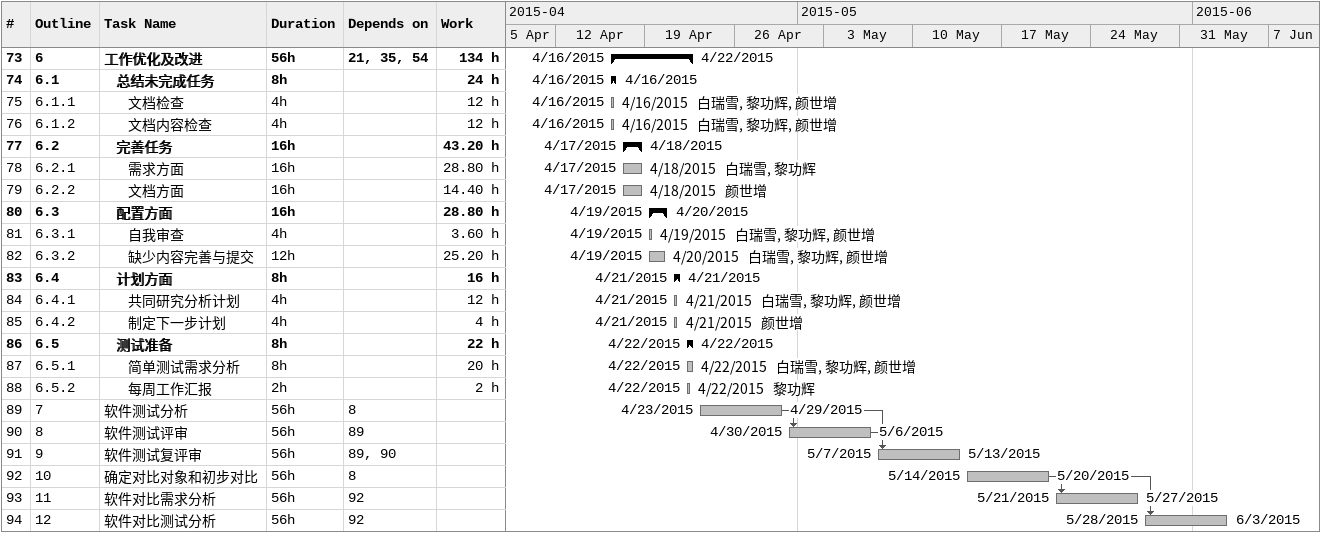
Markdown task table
| ID | WBS | Task | Duration | Start | Finish | Predecessors | Resources | Work (h) |
|---|---|---|---|---|---|---|---|---|
| 73 | 6 | **工作优化及改进** | 56h | 2015-04-16 | 2015-04-22 | 21, 35, 54 |  | 134 |
| 74 | 6.1 | **总结未完成任务** | 8h | 2015-04-16 | 2015-04-16 |  |  | 24 |
| 75 | 6.1.1 | 文档检查 | 4h | 2015-04-16 | 2015-04-16 |  | 白瑞雪, 黎功辉, 颜世增 | 12 |
| 76 | 6.1.2 | 文档内容检查 | 4h | 2015-04-16 | 2015-04-16 |  | 白瑞雪, 黎功辉, 颜世增 | 12 |
| 77 | 6.2 | **完善任务** | 16h | 2015-04-17 | 2015-04-18 |  |  | 43.20 |
| 78 | 6.2.1 | 需求方面 | 16h | 2015-04-17 | 2015-04-18 |  | 白瑞雪, 黎功辉 | 28.80 |
| 79 | 6.2.2 | 文档方面 | 16h | 2015-04-17 | 2015-04-18 |  | 颜世增 | 14.40 |
| 80 | 6.3 | **配置方面** | 16h | 2015-04-19 | 2015-04-20 |  |  | 28.80 |
| 81 | 6.3.1 | 自我审查 | 4h | 2015-04-19 | 2015-04-19 |  | 白瑞雪, 黎功辉, 颜世增 | 3.60 |
| 82 | 6.3.2 | 缺少内容完善与提交 | 12h | 2015-04-19 | 2015-04-20 |  | 白瑞雪, 黎功辉, 颜世增 | 25.20 |
| 83 | 6.4 | **计划方面** | 8h | 2015-04-21 | 2015-04-21 |  |  | 16 |
| 84 | 6.4.1 | 共同研究分析计划 | 4h | 2015-04-21 | 2015-04-21 |  | 白瑞雪, 黎功辉, 颜世增 | 12 |
| 85 | 6.4.2 | 制定下一步计划 | 4h | 2015-04-21 | 2015-04-21 |  | 颜世增 | 4 |
| 86 | 6.5 | **测试准备** | 8h | 2015-04-22 | 2015-04-22 |  |  | 22 |
| 87 | 6.5.1 | 简单测试需求分析 | 8h | 2015-04-22 | 2015-04-22 |  | 白瑞雪, 黎功辉, 颜世增 | 20 |
| 88 | 6.5.2 | 每周工作汇报 | 2h | 2015-04-22 | 2015-04-22 |  | 黎功辉 | 2 |
| 89 | 7 | 软件测试分析 | 56h | 2015-04-23 | 2015-04-29 | 8 |  |  |
| 90 | 8 | 软件测试评审 | 56h | 2015-04-30 | 2015-05-06 | 89 |  |  |
| 91 | 9 | 软件测试复评审 | 56h | 2015-05-07 | 2015-05-13 | 89, 90 |  |  |
| 92 | 10 | 确定对比对象和初步对比 | 56h | 2015-05-14 | 2015-05-20 | 8 |  |  |
| 93 | 11 | 软件对比需求分析 | 56h | 2015-05-21 | 2015-05-27 | 92 |  |  |
| 94 | 12 | 软件对比测试分析 | 56h | 2015-05-28 | 2015-06-03 | 92 |  |  |
